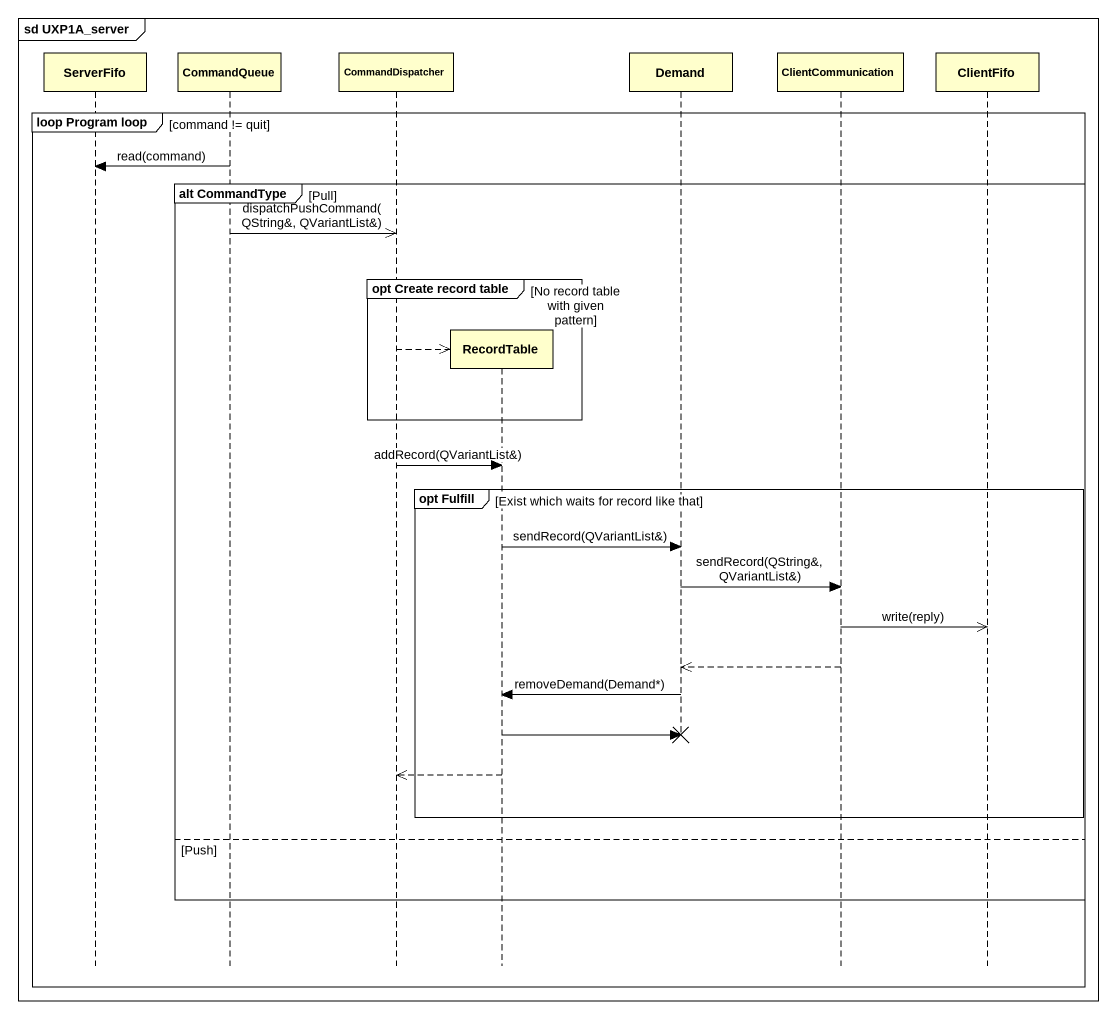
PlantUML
@startuml
mainframe sd UXP1A_server
hide footbox
participant ServerFifo
participant CommandQueue
participant CommandDispatcher
participant RecordTable
participant Demand
participant ClientCommunication
participant ClientFifo

group loop Program loop [command != quit]
  CommandQueue -> ServerFifo : read(command)
  group alt CommandType [Pull]
    CommandQueue ->> CommandDispatcher : dispatchPushCommand(QString&, QVariantList&)
    group opt Create record table [No record table with given pattern]
      CommandDispatcher -->> RecordTable **
    end
    CommandDispatcher -> RecordTable : addRecord(QVariantList&)
    group opt Fulfill [Exist which waits for record like that]
      RecordTable -> Demand : sendRecord(QVariantList&)
      Demand -> ClientCommunication : sendRecord(QString&, QVariantList&)
      ClientCommunication ->> ClientFifo : write(reply)
      ClientCommunication -->> Demand
      Demand -> RecordTable : removeDemand(Demand*)
      RecordTable -> Demand !!
      RecordTable -->> CommandDispatcher
    end
  else Push
  end
end
@enduml
